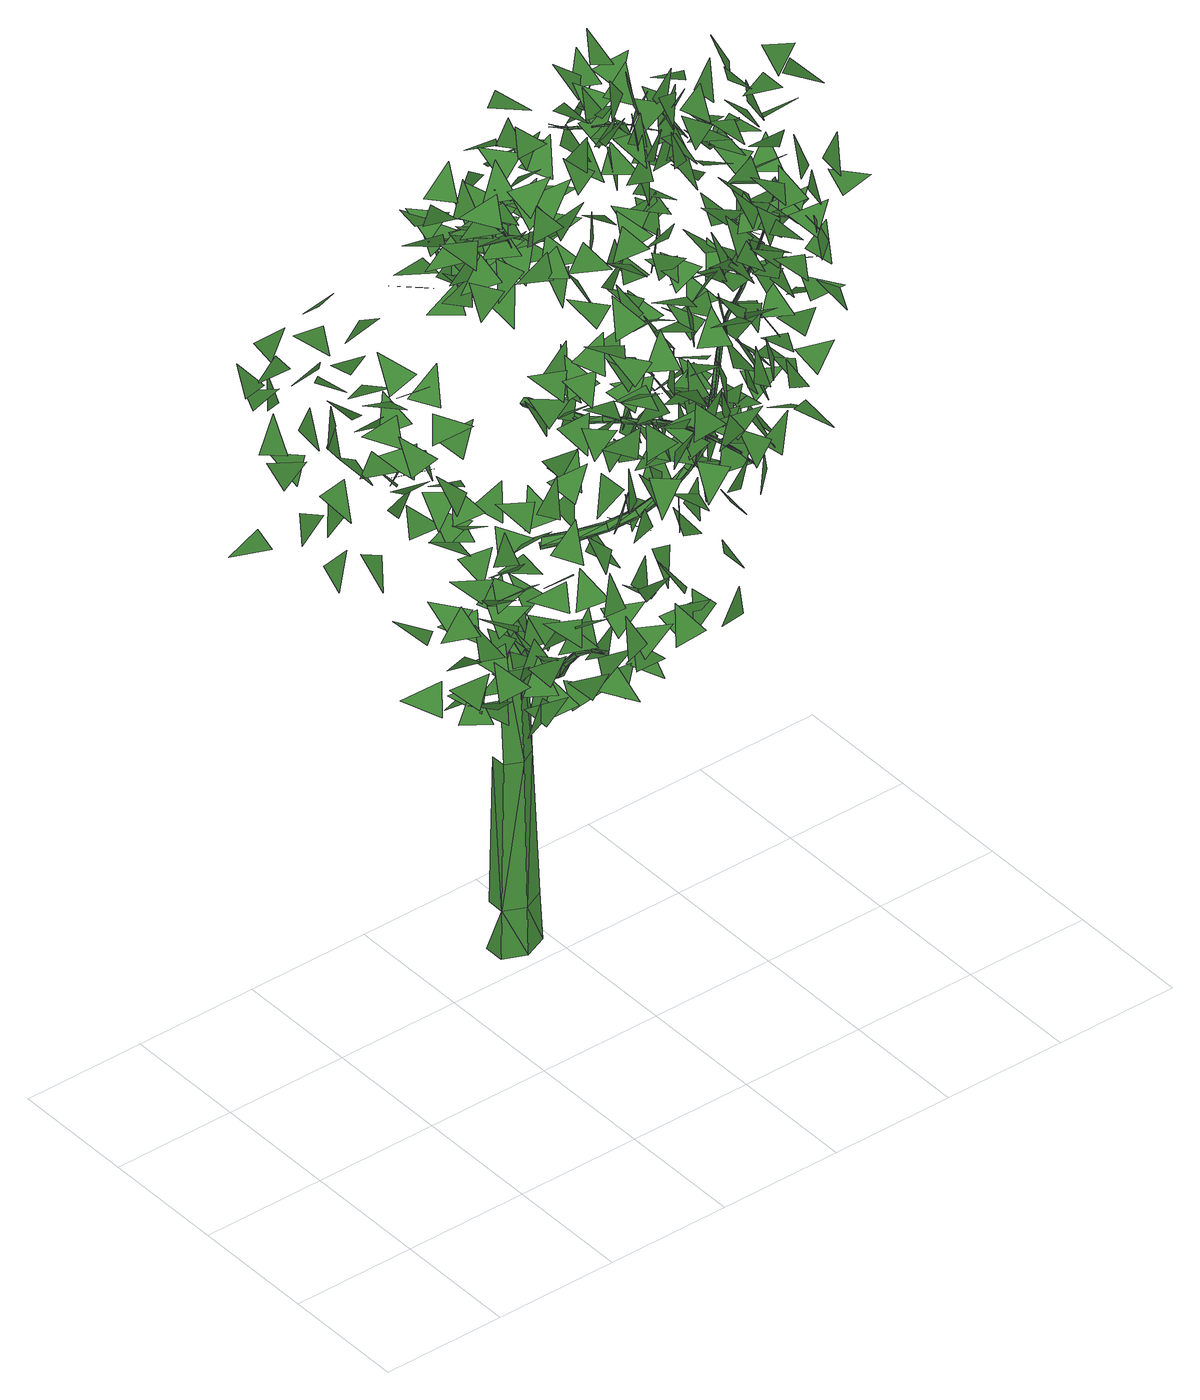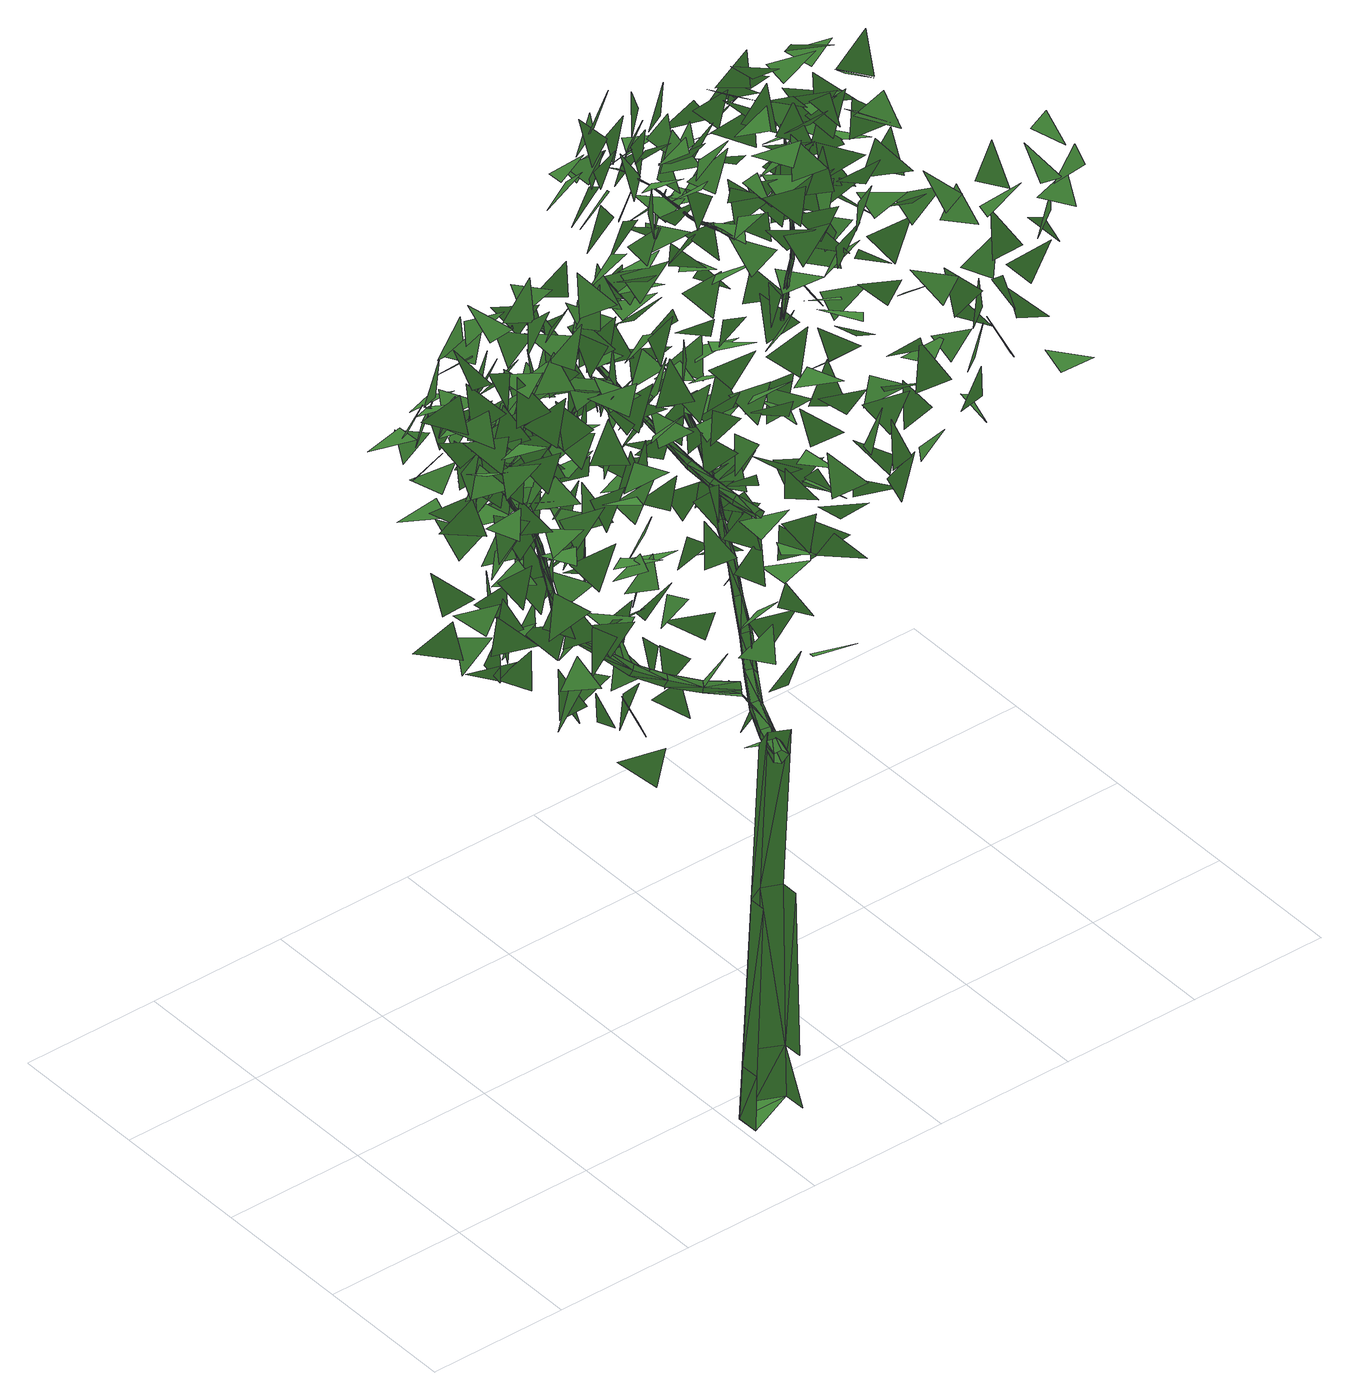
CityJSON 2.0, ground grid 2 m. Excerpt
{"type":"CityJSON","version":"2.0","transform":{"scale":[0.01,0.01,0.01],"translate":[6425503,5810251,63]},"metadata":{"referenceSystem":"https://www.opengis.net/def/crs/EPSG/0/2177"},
"CityObjects":{
"tree1":{"type":"SolitaryVegetationObject","attributes":{"crownarea":"307","modell_vol":"LIS","treeheight":"16.5"},"geometry":[{"type":"MultiSurface","lod":"2","boundaries":[[[0,1,2]],[[3,4,5]],[[6,7,8]],[[9,10,11]],[[12,13,14]],[[15,16,17]],[[18,19,20]],[[21,22,23]],[[24,25,26]],[[27,28,29]],[[30,31,32]],[[33,34,35]],[[36,37,38]],[[39,40,41]],[[42,43,44]],[[45,46,47]],[[48,49,50]],[[51,52,53]],[[54,55,56]],[[57,58,59]],[[60,61,62]],[[63,64,65]],[[66,67,68]],[[69,70,71]],[[72,73,74]],[[75,76,77]],[[78,79,80]],[[81,82,83]],[[84,85,86]],[[87,88,89]],[[90,91,92]],[[93,94,95]],[[96,97,98]],[[99,100,101]],[[102,103,104]],[[105,106,107]],[[108,109,110]],[[111,112,113]],[[114,115,116]],[[117,118,119]],[[120,121,122]],[[123,124,125]],[[126,127,128]],[[129,130,131]],[[132,133,134]],[[135,136,137]],[[138,139,140]],[[141,142,143]],[[144,145,146]],[[147,148,149]],[[150,151,152]],[[153,154,155]],[[156,157,158]],[[159,160,161]],[[162,163,164]],[[165,166,167]],[[168,169,170]],[[171,172,173]],[[174,175,176]],[[177,178,179]],[[180,181,182]],[[183,184,185]],[[186,187,188]],[[189,190,191,192]],[[193,194,195]],[[196,197,198]],[[192,199,200,201]],[[202,189,203]],[[191,199,192]],[[201,204,205]],[[204,203,205]],[[206,207,208]],[[209,210,211]],[[212,213,214]],[[215,216,217]],[[218,219,220]],[[221,222,223]],[[189,192,224]],[[225,226,227]],[[192,201,228]],[[229,189,224]],[[203,189,230]],[[231,232,233]],[[205,203,230]],[[224,192,228]],[[189,229,230]],[[201,205,234]],[[235,236,237]],[[238,239,240]],[[228,201,234]],[[241,242,243]],[[205,230,234]],[[244,245,246]],[[247,248,249]],[[250,224,228]],[[229,251,230]],[[252,253,254]],[[255,256,257]],[[229,224,250]],[[258,259,260]],[[251,229,250]],[[261,250,228]],[[251,262,230]],[[263,264,265]],[[266,267,268]],[[269,270,271]],[[234,230,262]],[[228,234,272]],[[273,274,275]],[[276,277,278]],[[228,272,261]],[[279,280,281]],[[234,262,272]],[[282,283,284]],[[285,250,261]],[[286,287,288]],[[251,289,262]],[[290,291,292]],[[293,294,295]],[[251,250,289]],[[296,297,298]],[[299,300,301]],[[302,303,304]],[[305,285,261]],[[306,307,308]],[[289,250,285]],[[289,309,262]],[[310,311,312]],[[313,314,315]],[[316,317,318]],[[319,320,321]],[[261,272,305]],[[322,323,324]],[[325,305,272]],[[272,262,325]],[[326,327,328]],[[329,330,331]],[[332,333,334]],[[335,336,337]],[[338,339,340]],[[262,309,325]],[[341,342,343]],[[344,345,346]],[[347,348,349]],[[350,351,352,353]],[[354,285,305]],[[355,356,357]],[[358,359,360]],[[289,285,354]],[[361,362,363]],[[364,365,366]],[[367,368,369]],[[370,371,372]],[[373,374,375]],[[376,377,378]],[[309,289,379]],[[380,289,354]],[[381,382,383]],[[384,385,386]],[[289,380,379]],[[305,325,387]],[[354,305,388]],[[325,309,387]],[[389,352,390,391]],[[388,305,387]],[[309,379,387]],[[392,393,394]],[[395,396,397]],[[398,399,400]],[[401,402,403]],[[404,405,406]],[[407,408,409]],[[410,411,412]],[[413,354,388]],[[414,415,416]],[[417,418,419]],[[420,421,422]],[[423,424,425]],[[425,424,426]],[[424,423,427]],[[424,427,426]],[[380,354,428]],[[429,430,431]],[[432,413,388]],[[433,434,435]],[[436,437,438]],[[379,380,439]],[[388,387,432]],[[428,354,413]],[[440,441,442]],[[387,379,443]],[[423,425,444]],[[427,423,445]],[[446,447,448]],[[380,428,439]],[[449,450,451]],[[425,426,452]],[[426,427,452]],[[453,454,455]],[[445,423,444]],[[444,425,456]],[[379,439,443]],[[456,425,452]],[[427,445,452]],[[432,387,443]],[[457,458,459]],[[460,461,462]],[[463,464,465]],[[466,467,468]],[[469,470,471]],[[445,444,472]],[[428,413,473]],[[452,445,474]],[[475,476,477]],[[444,456,478]],[[456,452,479]],[[480,481,482]],[[483,445,472]],[[445,483,474]],[[413,432,484]],[[472,444,478]],[[485,486,487]],[[452,474,479]],[[478,456,479]],[[488,489,490]],[[491,492,493]],[[494,495,496]],[[439,428,497]],[[498,428,473]],[[443,439,497]],[[432,443,499]],[[473,413,484]],[[500,501,502]],[[503,504,505]],[[506,507,508]],[[509,510,511]],[[512,513,514]],[[515,474,483]],[[516,472,478]],[[428,498,497]],[[517,478,479]],[[518,519,520]],[[521,522,523]],[[524,525,526]],[[483,472,516]],[[527,515,483]],[[528,529,530]],[[484,432,499]],[[531,532,533]],[[517,516,478]],[[479,474,515]],[[534,535,536]],[[537,538,539]],[[540,541,542]],[[543,517,479]],[[544,545,546]],[[527,483,516]],[[547,548,549]],[[443,497,499]],[[550,551,552]],[[553,554,555]],[[556,557,558]],[[479,515,543]],[[559,560,561]],[[562,563,564]],[[565,473,484]],[[566,567,568]],[[569,570,571]],[[572,573,574]],[[575,576,577]],[[578,516,517]],[[578,517,543]],[[579,580,581]],[[527,516,582]],[[515,527,583]],[[578,582,516]],[[543,515,584]],[[585,586,587]],[[588,589,590]],[[591,578,543]],[[498,473,592]],[[593,594,595]],[[583,527,582]],[[515,583,584]],[[596,565,484]],[[543,584,591]],[[597,598,599]],[[600,601,602]],[[603,604,605]],[[484,499,596]],[[606,607,608]],[[497,498,609]],[[610,611,612]],[[592,473,565]],[[582,613,583]],[[614,584,583]],[[499,497,615]],[[584,614,591]],[[616,617,618]],[[619,582,578]],[[620,621,622]],[[623,624,625]],[[626,627,628]],[[613,629,583]],[[498,592,609]],[[629,614,583]],[[630,631,632]],[[619,613,582]],[[614,633,591]],[[578,591,633]],[[634,635,636]],[[637,638,639]],[[640,641,642]],[[643,644,645]],[[596,499,615]],[[497,609,615]],[[578,633,619]],[[646,647,648]],[[649,650,651]],[[629,652,614]],[[653,613,619]],[[654,655,656]],[[614,657,633]],[[658,659,660]],[[629,613,653]],[[652,657,614]],[[661,653,619]],[[657,662,633]],[[619,633,662]],[[652,629,653]],[[619,662,661]],[[663,664,665]],[[565,596,666]],[[592,565,667]],[[668,669,670]],[[671,672,673]],[[652,674,657]],[[609,592,667]],[[675,653,661]],[[676,677,678]],[[657,679,662]],[[680,661,662]],[[596,615,681]],[[682,683,684]],[[652,653,675]],[[674,685,657]],[[685,679,657]],[[667,565,666]],[[686,687,688]],[[680,675,661]],[[689,690,691]],[[679,680,662]],[[692,693,694]],[[596,681,666]],[[674,652,675]],[[695,696,697]],[[698,699,700]],[[615,609,701]],[[702,703,704]],[[705,706,707]],[[609,667,708]],[[681,615,701]],[[685,709,679]],[[710,675,680]],[[609,708,701]],[[711,712,713]],[[714,715,716]],[[674,675,717]],[[718,719,720]],[[685,674,721]],[[710,722,675]],[[721,709,685]],[[723,724,725]],[[680,679,710]],[[726,727,728]],[[729,730,731]],[[717,675,722]],[[674,717,721]],[[732,733,734]],[[679,709,710]],[[735,736,737]],[[738,739,740]],[[666,681,741]],[[742,743,744]],[[745,746,747]],[[667,666,748]],[[749,721,717]],[[750,722,710]],[[717,722,751]],[[721,752,709]],[[751,749,717]],[[681,701,753]],[[748,666,741]],[[754,750,710]],[[755,756,757]],[[749,752,721]],[[758,759,760]],[[681,753,741]],[[761,762,763]],[[751,722,750]],[[708,667,764]],[[710,709,752]],[[765,766,767]],[[768,769,770]],[[771,772,773]],[[774,775,776]],[[701,708,777]],[[778,779,780]],[[710,752,754]],[[781,782,783]],[[784,785,786]],[[787,788,767]],[[788,789,767]],[[667,748,764]],[[790,791,792]],[[753,701,777]],[[793,794,795]],[[796,797,798]],[[767,799,787]],[[800,801,802]],[[708,764,777]],[[803,750,754]],[[804,805,806]],[[807,808,809]],[[751,750,810]],[[767,766,811]],[[812,813,814]],[[749,815,752]],[[816,741,753]],[[741,816,748]],[[749,751,817]],[[818,819,820]],[[821,822,823]],[[819,824,825]],[[820,819,825]],[[818,826,827]],[[818,820,826]],[[817,815,749]],[[828,829,830]],[[831,825,824]],[[831,824,832]],[[833,826,820]],[[826,834,827]],[[754,752,803]],[[835,833,820]],[[832,827,834]],[[836,837,838]],[[839,787,799]],[[820,825,840]],[[751,810,817]],[[835,820,840]],[[834,826,833]],[[832,834,831]],[[841,842,835]],[[842,833,835]],[[843,844,845]],[[825,831,840]],[[841,835,846]],[[835,840,846]],[[847,767,811]],[[848,831,834]],[[849,834,833]],[[767,847,799]],[[831,848,840]],[[849,848,834]],[[849,833,842]],[[777,850,753]],[[851,764,748]],[[852,846,840]],[[853,811,766]],[[854,849,842]],[[842,841,855]],[[856,816,753]],[[816,857,748]],[[852,840,848]],[[848,849,854]],[[841,846,858]],[[842,859,854]],[[859,842,855]],[[860,839,799]],[[861,862,863]],[[855,841,858]],[[848,854,852]],[[864,858,846]],[[865,866,867]],[[868,869,870]],[[859,871,854]],[[864,846,852]],[[864,852,854]],[[850,777,764]],[[850,856,753]],[[857,851,748]],[[855,858,872]],[[871,864,854]],[[873,874,875]],[[876,877,878]],[[859,855,879]],[[879,855,872]],[[872,858,880]],[[859,881,871]],[[880,858,864]],[[882,883,884]],[[885,864,871]],[[859,879,881]],[[885,880,864]],[[881,885,871]],[[886,887,888]],[[889,890,891]],[[892,872,893]],[[879,872,892]],[[847,894,799]],[[851,850,764]],[[895,853,766]],[[872,880,896]],[[893,872,896]],[[879,892,881]],[[896,880,885]],[[897,898,899]],[[892,893,900]],[[901,902,903]],[[892,904,881]],[[905,906,907]],[[908,909,910]],[[911,896,885]],[[912,892,900]],[[885,881,904]],[[900,893,913]],[[893,896,913]],[[900,913,914]],[[915,900,914]],[[912,916,892]],[[917,918,919]],[[885,904,911]],[[920,913,896]],[[912,900,915]],[[892,916,904]],[[860,799,894]],[[921,922,923]],[[914,913,924]],[[920,896,911]],[[925,926,927]],[[915,928,912]],[[911,904,916]],[[929,914,930]],[[924,913,920]],[[915,914,929]],[[931,932,933]],[[911,916,920]],[[934,935,936]],[[912,928,916]],[[914,924,937]],[[930,914,937]],[[938,924,920]],[[847,811,853]],[[930,937,939]],[[940,930,939]],[[941,942,943]],[[915,929,928]],[[920,916,938]],[[929,930,940]],[[940,939,944]],[[937,924,938]],[[945,946,947]],[[916,928,938]],[[939,948,944]],[[949,860,894]],[[847,950,894]],[[951,940,944]],[[939,937,948]],[[940,952,929]],[[929,953,928]],[[954,937,938]],[[944,948,955]],[[938,928,953]],[[948,937,954]],[[929,952,953]],[[938,953,954]],[[956,955,948]],[[957,948,954]],[[950,847,853]],[[940,951,958]],[[957,954,953]],[[940,958,952]],[[952,957,953]],[[959,960,961]],[[956,948,957]],[[957,952,956]],[[962,894,950]],[[952,958,956]],[[963,964,965]],[[966,967,968]],[[969,970,971]],[[972,973,974]],[[975,962,950]],[[976,977,978]],[[979,980,981]],[[982,983,984]],[[975,950,853]],[[895,975,853]],[[985,986,987]],[[988,989,990]],[[991,992,993]],[[994,995,996]],[[997,998,999]],[[1000,1001,1002]],[[1003,1004,1005]],[[1006,1007,1008]],[[1009,1010,1011]],[[1012,1013,1014]],[[1015,1016,1017]],[[1018,1019,1020]],[[1021,1022,1023]],[[1024,1025,1026]],[[1027,1028,1029]],[[1030,1031,1032]],[[1033,1034,1035]],[[1036,1037,1038]],[[1039,1040,1041]],[[1042,1043,1044]],[[1045,1046,1047]],[[1048,1049,1050]],[[1051,1039,1052]],[[1053,1054,1055]],[[1056,1057,1058]],[[1059,1060,1061]],[[1062,1063,1064]],[[1065,1066,1067]],[[1068,1069,1070]],[[1039,1041,1052]],[[1040,1071,1041]],[[1040,1072,1073]],[[1074,1075,1076]],[[1077,1051,1078]],[[1079,1080,1081]],[[1082,1083,1084]],[[1085,1086,1087]],[[1088,1089,1090]],[[1091,1086,1085]],[[1092,1093,1085]],[[1093,1091,1085]],[[1094,1095,1096]],[[1097,1087,1098]],[[1098,1087,1086]],[[1092,1099,1100]],[[1101,1102,1103]],[[1071,1040,1073]],[[1104,1098,1100]],[[1092,1100,1093]],[[1105,1106,1107]],[[1051,1052,1078]],[[1091,1108,1086]],[[1109,1100,1098]],[[1098,1086,1109]],[[1109,1110,1100]],[[1111,1112,1113]],[[1093,1100,1110]],[[1114,1115,1116]],[[1117,1108,1091]],[[1091,1093,1118]],[[1119,1120,1121]],[[1109,1086,1108]],[[1093,1110,1118]],[[1091,1118,1117]],[[1122,1110,1109]],[[1073,1077,1078]],[[1123,1124,1125]],[[1126,1122,1109]],[[1118,1110,1122]],[[1109,1108,1126]],[[1127,1117,1118]],[[1117,1127,1108]],[[1128,1127,1118]],[[1129,1130,1131]],[[1127,1132,1108]],[[1133,1122,1126]],[[1118,1122,1133]],[[1134,1127,1128]],[[1128,1118,1133]],[[1126,1108,1135]],[[1127,1136,1132]],[[1108,1132,1135]],[[1134,1136,1127]],[[1135,1133,1126]],[[1137,1138,1139]],[[1134,1140,1136]],[[1134,1128,1141]],[[1132,1136,1142]],[[1128,1133,1141]],[[1135,1132,1142]],[[1143,1140,1134]],[[1140,1144,1136]],[[1141,1133,1135]],[[1141,1143,1134]],[[1142,1141,1135]],[[1145,1142,1136]],[[1144,1145,1136]],[[1145,1141,1142]],[[1140,1146,1144]],[[1145,1143,1141]],[[1146,1140,1147]],[[1146,1148,1144]],[[1140,1143,1147]],[[1149,1150,1151]],[[1147,1143,1145]],[[1152,1146,1147]],[[1145,1144,1153]],[[1153,1147,1145]],[[1144,1148,1153]],[[1148,1146,1154]],[[1146,1152,1154]],[[1155,1153,1148]],[[1156,1157,1158]],[[1154,1155,1148]],[[1152,1147,1154]],[[1147,1153,1154]],[[1153,1155,1154]],[[1154,1159,1155]],[[1160,1161,1162]],[[1163,1159,1154]],[[1164,1165,1166]],[[1167,1168,1169]],[[1041,1071,1170]],[[1171,1159,1163]],[[1171,1163,1172]],[[1159,1171,1172]],[[1172,1163,1159]],[[1172,1173,1171]],[[1173,1174,1171]],[[1052,1041,1175]],[[1176,1177,1178]],[[1179,1174,1173]],[[1078,1052,1175]],[[1071,1073,1180]],[[1181,1182,1183]],[[1041,1170,1175]],[[1184,1185,1186]],[[1187,1188,1189]],[[1190,1191,1192]],[[1193,1194,1195]],[[1071,1180,1170]],[[1196,1197,1198]],[[1199,1200,1201]],[[1202,1203,1204]],[[1073,1078,1205]],[[1206,1207,1208]],[[1078,1175,1209]],[[1210,1211,1212]],[[1180,1073,1205]],[[1213,1214,1215]],[[1216,1217,1218]],[[1205,1078,1209]],[[1219,1220,1221]],[[1222,1223,1224]],[[1225,1226,1227]],[[1228,1229,1230]],[[1231,1232,1233]],[[1234,1235,1236]],[[1237,1238,1239]],[[1170,1240,1175]],[[1241,1242,1243]],[[1244,1245,1246]],[[1247,1248,1249]],[[1250,1251,1252]],[[1253,1254,1255]],[[1256,1240,1170]],[[1170,1180,1256]],[[1257,1258,1259]],[[1260,1261,1262]],[[1209,1175,1240]],[[1263,1264,1265]],[[1266,1267,1268]],[[1269,1270,1271]],[[1180,1205,1272]],[[1273,1274,1275]],[[1180,1272,1256]],[[1276,1277,1278]],[[1205,1209,1279]],[[1280,1281,1282]],[[1209,1240,1283]],[[1284,1285,1286]],[[1287,1288,1289]],[[1272,1205,1279]],[[1279,1209,1283]],[[1290,1291,1292]],[[1293,1294,1295]],[[1296,1297,1298]],[[1299,1300,1301]],[[1302,1303,1304]],[[1305,1306,1307]],[[1308,1309,1310]],[[1256,1311,1240]],[[1312,1313,1314]],[[1315,1316,1317]],[[1318,1319,1320]],[[1321,1322,1323]],[[1324,1325,1326]],[[1327,1328,1329]],[[1330,1331,1332]],[[1333,1334,1335]],[[1336,1337,1338]],[[1339,1340,1341]],[[1342,1311,1256]],[[1343,1344,1345]],[[1256,1272,1342]],[[1283,1240,1311]],[[1346,1347,1348]],[[1349,1350,1351]],[[1272,1279,1352]],[[1353,1354,1355]],[[1272,1352,1342]],[[1356,1357,1358]],[[1279,1283,1359]],[[1360,1361,1362]],[[1363,1364,1365]],[[1366,1367,1368]],[[1369,1370,1371]],[[1283,1311,1372]],[[1359,1283,1372]],[[1373,1374,1375]],[[1352,1279,1359]],[[1376,1377,1378]],[[1379,1380,1381]],[[1382,1383,1384]],[[1342,1385,1311]],[[1386,1387,1388]],[[1389,1390,1391]],[[1392,1393,1394]],[[1395,1385,1342]],[[1396,1352,1359]],[[1342,1352,1395]],[[1372,1397,1359]],[[1398,1399,1400]],[[1401,1402,1403]],[[1372,1311,1404]],[[1405,1406,1407]],[[1397,1408,1359]],[[1404,1311,1385]],[[1352,1396,1395]],[[1409,1410,1411]],[[1412,1413,1414]],[[1396,1359,1408]],[[1415,1416,1417]],[[1418,1419,1420]],[[1397,1372,1404]],[[1421,1422,1423]],[[1395,1424,1385]],[[1425,1426,1427]],[[1428,1429,1430]],[[1396,1408,1397]],[[1431,1424,1395]],[[1404,1385,1424]],[[1395,1396,1431]],[[1432,1396,1397]],[[1433,1434,1435]],[[1436,1437,1438]],[[1439,1440,1441]],[[1442,1443,1444]],[[1432,1445,1396]],[[1446,1404,1424]],[[1396,1445,1431]],[[1447,1448,1449]],[[1450,1451,1452]],[[1397,1404,1432]],[[1432,1404,1446]],[[1424,1431,1453]],[[1454,1455,1456]],[[1457,1458,1459]],[[1460,1461,1462]],[[1463,1464,1465]],[[1431,1466,1453]],[[1446,1424,1467]],[[1468,1469,1470]],[[1471,1472,1473]],[[1431,1445,1474]],[[1475,1432,1446]],[[1474,1445,1432]],[[1467,1424,1453]],[[1431,1474,1466]],[[1476,1477,1478]],[[1479,1475,1446]],[[1479,1446,1467]],[[1480,1481,1482]],[[1483,1484,1485]],[[1486,1453,1466]],[[1474,1432,1475]],[[1487,1488,1489]],[[1490,1491,1492]],[[1475,1479,1467]],[[1493,1494,1495]],[[1496,1486,1466]],[[1466,1474,1496]],[[1497,1498,1499]],[[1500,1501,1502]],[[1467,1453,1503]],[[1503,1453,1486]],[[1474,1475,1504]],[[1475,1467,1505]],[[1506,1507,1508]],[[1474,1504,1496]],[[1505,1467,1503]],[[1504,1475,1505]],[[1509,1486,1496]],[[1486,1509,1503]],[[1510,1511,1512]],[[1513,1514,1515]],[[1516,1509,1496]],[[1496,1504,1516]],[[1509,1517,1503]],[[1518,1519,1520]],[[1521,1522,1523]],[[1504,1505,1524]],[[1505,1503,1525]],[[1504,1524,1516]],[[1526,1527,1528]],[[1525,1503,1517]],[[1529,1530,1531]],[[1532,1533,1534]],[[1524,1505,1525]],[[1535,1536,1537]],[[1538,1539,1540]],[[1541,1542,1543]],[[1544,1545,1546]],[[1509,1547,1517]],[[1548,1516,1524]],[[1549,1550,1551]],[[1552,1553,1554,1555]],[[1517,1556,1525]],[[1557,1558,1559]],[[1509,1516,1548]],[[1560,1561,1562]],[[1525,1563,1524]],[[1564,1565,1566]],[[1567,1568,1569]],[[1547,1556,1517]],[[1570,1548,1524]],[[1563,1570,1524]],[[1571,1572,1573]],[[1556,1563,1525]],[[1509,1548,1547]],[[1574,1575,1576]],[[1577,1578,1579]],[[1580,1581,1582]],[[1583,1584,1585]],[[1586,1587,1588]],[[1589,1590,1591]],[[1592,1593,1594]],[[1548,1595,1547]],[[1596,1597,1598]],[[1599,1554,1600]],[[1601,1602,1603]],[[1604,1605,1606]],[[1607,1570,1563]],[[1608,1609,1610]],[[1611,1612,1613]],[[1614,1615,1616]],[[1595,1617,1547]],[[1548,1570,1595]],[[1618,1619,1620]],[[1621,1622,1623]],[[1556,1547,1624]],[[1563,1556,1624]],[[1624,1547,1617]],[[1570,1625,1595]],[[1626,1627,1628]],[[1625,1570,1607]],[[1607,1563,1624]],[[1629,1630,1631]],[[1632,1633,1634]],[[1635,1636,1637]],[[1638,1639,1640]],[[1641,1642,1643]],[[1644,1645,1646]],[[1647,1648,1649]],[[1650,1651,1652]],[[1653,1654,1655]],[[1656,1657,1658]],[[1659,1660,1661]],[[1662,1663,1664]],[[1665,1625,1607]],[[1666,1667,1668]],[[1669,1670,1671]],[[1617,1595,1672]],[[1624,1617,1673]],[[1595,1625,1674]],[[1675,1676,1677]],[[1665,1674,1625]],[[1607,1624,1665]],[[1673,1617,1672]],[[1595,1674,1672]],[[1678,1624,1673]],[[1665,1624,1678]],[[1679,1680,1681]],[[1682,1683,1684]],[[1685,1686,1687]],[[1688,1689,1690]],[[1691,1665,1678]],[[1692,1673,1672]],[[1693,1694,1695]],[[1673,1692,1678]],[[1696,1674,1665]],[[1697,1698,1699]],[[1692,1700,1678]],[[1672,1674,1692]],[[1701,1702,1703]],[[1704,1705,1706]],[[1707,1708,1709]],[[1691,1678,1696]],[[1710,1711,1712]],[[1713,1714,1715]],[[1665,1691,1696]],[[1716,1717,1718]],[[1674,1696,1692]],[[1678,1700,1696]],[[1719,1720,1721]],[[1722,1723,1724]],[[1725,1726,1727]],[[1728,1729,1730]],[[1731,1732,1733]],[[1734,1692,1696]],[[1735,1736,1737]],[[1738,1739,1740]],[[1741,1742,1743]],[[1744,1745,1746]],[[1734,1747,1748,1692]],[[1696,1700,1747]],[[1749,1750,1751]],[[1700,1692,1748,1747]],[[1752,1753,1754]],[[1696,1747,1734]],[[1755,1756,1757]],[[1758,1759,1760]],[[1761,1762,1763]],[[1764,1765,1766]],[[1767,1768,1769]],[[1770,1771,1748,1772]],[[1773,1774,1775]],[[1776,1777,1778]],[[1779,1780,1781]],[[1782,1783,1784]],[[1785,1786,1787]],[[1788,1789,1790]],[[1791,1792,1793]],[[1794,1795,1796]],[[1797,1798,1799]],[[1800,1801,1802]],[[1803,1804,1805]],[[1806,1807,1808]],[[1809,1810,1811]],[[1812,1813,1814]],[[1815,1816,1817]],[[1818,1819,1820]],[[1821,1822,1823]],[[1824,1825,1826]],[[1827,1828,1829]],[[1830,1831,1832]],[[1833,1834,1835]],[[1836,1837,1838]],[[1839,1840,1841]],[[1842,1843,1844]],[[1845,1846,1847]],[[1848,1849,1850]],[[1851,1852,1853]],[[1854,1855,1856]],[[1857,1858,1859]],[[1860,1861,1862]],[[1863,1864,1865]],[[1866,1867,1868]]]}]}
},
"vertices":[
[35,408,1329],[63,463,1344],[89,435,1310],[86,379,1222],[71,423,1204],[100,428,1259],[86,413,1037],[38,450,1024],[99,461,1037],[99,402,1140],[132,394,1180],[72,408,1198],[51,412,1298],[79,466,1288],[112,430,1296],[67,392,1387],[84,451,1377],[118,425,1403],[104,395,1356],[79,438,1316],[123,451,1336],[127,450,1252],[81,417,1280],[118,464,1300],[145,372,1093],[123,392,1037],[146,427,1063],[150,420,1167],[138,422,1117],[130,476,1148],[215,279,1152],[234,247,1185],[171,256,1191],[183,374,1137],[169,341,1086],[160,400,1102],[224,196,887],[268,175,894],[224,157,935],[202,213,933],[188,272,946],[238,246,920],[194,382,1002],[156,351,964],[176,410,966],[270,160,882],[257,165,820],[230,198,849],[202,182,955],[257,206,978],[263,170,945],[293,96,885],[258,121,859],[261,137,920],[181,448,1219],[163,404,1178],[174,464,1173],[227,163,1153],[247,213,1121],[281,177,1125],[243,231,775],[204,275,797],[257,249,821],[158,459,1262],[209,463,1265],[183,427,1310],[204,257,1346],[219,302,1305],[258,277,1321],[234,297,1280],[183,333,1290],[240,344,1264],[260,188,1076],[219,231,1094],[275,234,1066],[186,468,1369],[229,454,1393],[178,423,1413],[230,428,1020],[184,412,1012],[196,425,1071],[196,422,1318],[156,453,1354],[217,463,1336],[289,88,1070],[261,129,1032],[322,113,1042],[286,170,779],[253,206,772],[283,211,826],[230,451,1162],[191,420,1158],[207,433,1218],[250,206,1140],[247,249,1186],[291,236,1144],[191,369,1319],[202,427,1296],[243,402,1308],[176,431,1275],[214,471,1244],[227,423,1239],[308,155,818],[255,188,816],[309,190,782],[263,167,1010],[298,196,966],[322,159,987],[278,186,792],[266,247,793],[309,213,821],[245,433,1176],[227,390,1218],[215,451,1213],[248,476,1140],[238,450,1098],[201,435,1147],[232,371,1104],[209,422,1134],[248,430,1106],[284,177,1033],[334,175,1024],[314,136,1068],[230,331,1285],[242,374,1331],[278,331,1301],[289,298,1167],[260,320,1134],[260,348,1190],[265,234,1098],[296,275,1134],[312,221,1107],[237,354,923],[229,394,971],[271,400,945],[255,384,1379],[214,410,1339],[258,433,1344],[286,195,976],[275,254,984],[329,223,981],[265,346,1167],[219,380,1190],[281,379,1199],[317,155,935],[291,211,938],[345,188,912],[270,272,1063],[280,321,1099],[314,283,1106],[349,53,953],[319,101,981],[380,91,966],[222,387,1111],[273,425,1112],[284,377,1099],[344,185,1022],[289,173,1052],[339,211,1065],[230,423,1226],[273,446,1216],[280,390,1241],[383,108,1129],[367,71,1079],[345,117,1079],[275,265,752],[337,265,744],[324,252,790],[358,90,987],[321,139,997],[383,129,1007],[342,132,905],[391,127,908],[358,108,959],[345,213,769],[350,216,719],[312,260,744],[349,66,979],[381,108,948],[411,71,964],[357,234,1467],[331,254,1413],[327,275,1472],[308,354,1533],[345,325,1545],[301,328,1589],[322,205,935],[352,256,955],[363,195,963],[395,85,904],[385,43,930],[393,84,908],[393,86,907],[339,159,736],[398,170,756],[365,159,793],[405,157,849],[380,160,805],[342,163,854],[392,84,908],[383,45,933],[396,88,908],[388,43,931],[400,85,904],[390,45,933],[401,86,907],[373,160,739],[342,172,777],[393,137,795],[312,320,1232],[286,361,1236],[334,356,1278],[347,101,913],[400,136,915],[408,88,904],[355,302,1024],[319,313,989],[312,344,1043],[316,423,1030],[288,385,1070],[291,446,1066],[360,308,862],[324,308,826],[314,351,872],[396,127,876],[303,349,1431],[288,405,1407],[339,369,1400],[401,129,879],[398,124,872],[403,122,874],[278,469,1117],[326,458,1112],[296,428,1160],[405,127,877],[354,290,1523],[350,288,1474],[327,341,1499],[393,221,904],[347,233,862],[354,269,895],[393,159,785],[357,193,779],[388,198,833],[332,408,1142],[283,420,1137],[311,448,1185],[314,279,1551],[370,308,1551],[373,259,1546],[401,159,836],[403,154,833],[299,389,1482],[357,366,1466],[337,346,1509],[367,252,1467],[327,293,1439],[365,297,1489],[316,384,1066],[283,431,1093],[342,410,1101],[406,162,839],[409,154,834],[372,251,807],[360,292,780],[355,298,843],[311,336,1157],[339,371,1178],[367,315,1176],[362,152,864],[386,200,833],[418,160,836],[411,157,838],[344,357,987],[321,400,948],[329,418,994],[429,201,874],[390,178,853],[375,206,907],[308,372,1522],[327,430,1507],[357,374,1507],[293,405,1068],[342,427,1037],[354,387,1065],[411,188,795],[337,331,1428],[386,321,1426],[360,311,1484],[413,183,792],[375,262,1550],[332,305,1564],[390,293,1586],[454,122,816],[434,134,772],[393,137,820],[363,448,991],[342,450,946],[304,428,992],[377,366,1393],[363,328,1365],[335,380,1349],[326,364,1490],[332,422,1512],[367,369,1520],[416,190,800],[365,323,1462],[316,359,1446],[372,371,1476],[421,182,792],[372,353,1467],[400,333,1504],[339,336,1518],[421,241,996],[365,257,974],[377,280,1017],[396,241,746],[339,267,744],[398,290,751],[321,328,1407],[375,328,1374],[381,338,1421],[370,239,770],[355,298,780],[401,287,795],[423,186,798],[352,275,927],[355,336,936],[398,313,950],[437,168,741],[378,183,728],[419,203,772],[365,336,1107],[339,367,1137],[383,336,1168],[421,270,1449],[363,254,1431],[385,287,1479],[418,186,1065],[377,188,1093],[428,206,1124],[452,119,948],[405,134,940],[432,160,989],[358,339,1559],[329,379,1556],[380,387,1592],[428,214,1464],[367,221,1482],[421,219,1513],[405,302,1515],[395,331,1476],[382,333,1489],[352,336,1522],[423,226,764],[464,98,940],[416,86,955],[451,117,997],[406,229,836],[429,206,784],[401,246,777],[368,224,1010],[416,259,987],[431,221,1017],[390,300,1504],[339,334,1515],[401,346,1513],[327,451,1010],[372,471,1022],[347,436,1068],[437,219,724],[380,203,742],[423,241,767],[409,265,736],[447,251,765],[391,234,788],[365,390,1402],[314,427,1400],[375,438,1395],[432,219,761],[426,221,759],[405,262,1543],[355,297,1561],[416,310,1548],[488,80,877],[441,63,879],[460,93,931],[436,223,767],[429,228,769],[355,310,1497],[401,349,1484],[416,303,1486],[446,200,1467],[391,231,1474],[441,223,1512],[406,239,1015],[380,283,1052],[439,269,1037],[390,328,1518],[378,374,1500],[395,374,1561],[408,404,1448],[363,405,1423],[362,433,1477],[503,131,831],[452,132,795],[442,132,844],[467,228,1461],[428,193,1428],[421,228,1481],[368,305,1497],[424,323,1479],[426,280,1504],[441,262,734],[400,346,1428],[401,371,1384],[377,404,1431],[370,394,1416],[426,371,1433],[390,356,1464],[370,410,1022],[350,422,1079],[390,450,1042],[418,305,1487],[408,282,1490],[418,305,1489],[419,305,1489],[419,305,1487],[444,257,728],[395,348,1469],[358,399,1462],[411,379,1435],[446,264,741],[467,239,1523],[421,251,1509],[428,252,1571],[513,116,918],[464,113,879],[455,142,918],[452,256,731],[377,310,1467],[432,334,1486],[437,295,1454],[454,259,738],[428,328,1481],[428,326,1481],[459,293,723],[442,313,680],[400,315,726],[503,150,1098],[442,134,1086],[472,162,1135],[429,326,1481],[444,320,1387],[426,298,1329],[408,348,1364],[429,326,1482],[449,353,1512],[401,344,1497],[406,384,1545],[400,351,1361],[386,408,1380],[428,407,1351],[464,73,844],[500,126,849],[525,86,830],[381,413,1407],[388,448,1458],[414,450,1402],[428,344,1546],[441,326,1487],[419,372,1490],[439,348,1469],[459,303,710],[441,346,1469],[432,269,1538],[419,305,1569],[475,279,1584],[441,348,1471],[442,346,1469],[408,346,1528],[446,366,1576],[446,315,1538],[439,346,1469],[465,305,718],[405,382,1012],[385,438,989],[434,428,982],[498,269,1486],[451,300,1459],[439,280,1504],[493,91,841],[483,116,884],[539,86,884],[437,374,1412],[383,379,1444],[444,392,1458],[472,293,706],[462,297,703],[474,298,714],[419,371,1407],[416,404,1354],[429,430,1395],[508,121,741],[464,162,757],[511,175,770],[460,231,1224],[431,275,1257],[492,264,1245],[423,425,1333],[378,412,1375],[436,438,1380],[434,249,1459],[465,277,1489],[495,234,1453],[451,362,1453],[449,364,1454],[451,364,1454],[416,344,1416],[426,376,1453],[470,331,1444],[516,193,1453],[459,218,1458],[485,219,1500],[441,218,1213],[482,254,1181],[503,219,1209],[449,364,1453],[490,283,1541],[449,293,1494],[449,330,1527],[441,405,884],[393,446,881],[431,428,927],[406,356,1374],[451,377,1413],[465,338,1387],[444,415,1403],[454,389,1362],[408,430,1352],[464,210,1056],[447,251,1078],[510,241,1086],[452,362,1454],[477,357,1481],[434,357,1454],[429,387,1510],[395,382,1433],[437,423,1413],[457,382,1430],[459,367,1005],[449,353,945],[429,395,958],[459,353,1479],[462,343,1416],[432,382,1430],[470,290,882],[416,321,892],[475,339,885],[525,210,706],[480,236,670],[475,249,718],[474,185,1234],[470,246,1247],[516,228,1254],[482,341,683],[436,387,718],[396,431,741],[459,422,746],[464,374,834],[457,349,777],[437,395,782],[455,367,1504],[465,330,1454],[449,374,1441],[508,216,780],[462,221,800],[506,233,841],[462,380,1438],[447,298,1395],[441,354,1421],[488,334,1426],[460,380,1436],[460,379,1436],[462,379,1436],[470,374,1389],[498,361,1428],[437,349,1435],[465,357,1523],[506,339,1546],[451,320,1571],[462,379,1438],[487,334,675],[464,260,1523],[459,307,1540],[510,277,1564],[487,339,691],[436,313,719],[470,362,703],[495,320,700],[480,262,1479],[459,254,1525],[521,262,1527],[478,380,1435],[436,385,1481],[449,422,1430],[574,111,1106],[528,96,1066],[529,127,1121],[495,331,680],[571,114,1170],[526,127,1150],[528,132,1213],[470,397,1420],[472,394,1418],[497,334,690],[437,436,1466],[485,440,1486],[441,418,1527],[472,397,1420],[531,288,1073],[505,293,1030],[469,290,1081],[533,234,1310],[518,211,1254],[493,254,1265],[584,68,862],[534,73,853],[552,98,907],[470,395,1418],[493,198,1357],[488,259,1375],[538,223,1362],[474,394,1420],[506,298,958],[460,316,948],[488,346,996],[460,374,673],[503,390,693],[454,392,733],[564,205,733],[534,185,696],[503,198,747],[478,407,1431],[457,435,1397],[442,451,1454],[529,303,1152],[498,310,1112],[472,325,1168],[478,412,1339],[444,399,1288],[467,451,1311],[480,408,1398],[480,410,1400],[525,175,1303],[495,229,1306],[554,213,1290],[482,407,1398],[538,288,1476],[483,300,1448],[493,331,1486],[482,410,1400],[483,407,1400],[503,262,881],[485,305,841],[534,302,844],[505,380,670],[510,377,660],[523,326,1392],[483,369,1370],[490,371,1420],[495,366,1477],[442,400,1472],[505,413,1471],[490,420,1377],[490,423,1379],[515,173,1232],[567,196,1208],[574,154,1231],[493,420,1380],[493,423,1380],[511,380,678],[474,382,1510],[465,428,1551],[511,387,1543],[492,418,1377],[549,262,1196],[505,277,1178],[523,307,1231],[480,339,777],[485,384,820],[526,359,780],[531,369,631],[474,341,629],[506,369,675],[516,399,1421],[487,405,1380],[472,443,1428],[506,219,1106],[528,275,1119],[564,241,1119],[521,376,675],[566,198,1094],[513,211,1127],[572,200,1144],[630,71,1125],[579,57,1091],[587,93,1142],[521,374,664],[510,430,1362],[508,433,1364],[538,211,1306],[559,246,1354],[575,191,1331],[498,412,1412],[457,453,1436],[505,459,1395],[505,430,1359],[508,371,1436],[474,382,1471],[533,382,1492],[508,428,1359],[505,433,1361],[483,407,1559],[465,458,1528],[516,451,1528],[478,354,1569],[513,405,1578],[539,367,1558],[575,163,1195],[528,201,1211],[590,210,1204],[635,88,1188],[587,99,1172],[594,104,1234],[503,402,1357],[464,450,1354],[526,445,1354],[598,155,1116],[559,109,1132],[613,131,1157],[523,427,664],[552,186,1234],[549,242,1259],[598,205,1244],[567,147,1028],[566,195,1068],[598,200,1032],[529,425,654],[521,441,1342],[518,446,1344],[518,443,1341],[525,443,1344],[529,425,673],[521,446,1346],[556,389,1053],[518,341,1071],[526,399,1093],[525,336,1467],[513,397,1462],[549,380,1431],[533,431,1298],[500,385,1324],[523,438,1347],[541,420,657],[513,468,98],[513,436,98],[516,438,180],[598,178,705],[552,206,736],[598,219,751],[493,404,631],[539,438,657],[539,387,621],[602,290,1091],[569,300,1053],[543,274,1104],[541,420,670],[536,413,1522],[483,410,1556],[534,446,1559],[534,349,701],[516,394,660],[543,412,700],[538,354,1395],[500,402,1385],[548,412,1372],[521,440,433],[521,464,433],[516,466,180],[589,121,1181],[584,177,1152],[631,160,1157],[654,126,1091],[610,101,1055],[612,117,1116],[561,303,1038],[529,331,1084],[577,320,1096],[548,428,433],[625,201,1144],[575,213,1140],[595,195,1198],[536,459,1329],[562,318,964],[526,349,1007],[574,341,1022],[488,443,1502],[516,468,1469],[551,436,1510],[533,456,1324],[549,420,98],[659,152,830],[603,149,800],[600,149,849],[539,456,1328],[539,474,664],[536,454,1324],[643,65,1145],[641,65,1147],[633,101,1148],[589,292,680],[543,285,700],[589,282,742],[643,65,1148],[635,103,1150],[635,101,1147],[645,65,1145],[597,349,1553],[582,330,1509],[539,325,1555],[638,103,1150],[645,65,1148],[626,139,1145],[636,103,1147],[625,139,1147],[671,91,1157],[622,86,1147],[635,80,1208],[521,456,683],[626,139,1150],[615,175,1144],[617,175,1140],[628,282,1056],[577,274,1020],[566,279,1070],[617,177,1145],[549,423,180],[630,139,1148],[630,139,1145],[559,468,670],[559,468,657],[622,177,1144],[587,436,98],[620,175,1140],[610,211,1129],[548,471,673],[548,471,652],[612,213,1132],[612,210,1125],[548,443,683],[623,173,1237],[585,205,1232],[620,216,1283],[617,213,1130],[617,150,1117],[590,173,1153],[649,157,1170],[503,453,1587],[541,484,1581],[559,425,1573],[617,210,1127],[605,242,1111],[521,389,1507],[544,446,1499],[569,420,1533],[608,149,782],[590,180,816],[654,173,820],[608,242,1106],[608,244,1114],[612,242,1107],[600,168,1093],[607,219,1127],[633,221,1086],[612,244,1112],[585,364,1052],[541,376,1073],[584,356,1114],[574,334,1107],[534,369,1140],[592,379,1117],[603,277,1091],[600,277,1096],[572,440,433],[587,468,98],[603,280,1099],[562,382,1476],[529,417,1492],[582,413,1527],[594,311,1079],[671,155,815],[613,132,802],[638,167,849],[608,277,1093],[651,177,1055],[598,198,1079],[635,193,1112],[646,244,1005],[610,198,984],[612,229,1040],[608,280,1098],[597,310,1075],[597,315,1084],[585,344,1063],[590,344,1056],[602,311,1076],[538,384,1431],[567,423,1439],[595,369,1454],[602,315,1081],[556,318,1490],[574,374,1512],[610,349,1487],[590,346,1068],[643,233,1094],[612,196,1106],[623,234,1153],[597,346,1058],[584,380,1048],[580,380,1055],[589,382,1111],[543,385,1134],[592,390,1173],[585,242,1176],[597,303,1188],[633,280,1160],[585,384,1060],[597,346,1065],[572,417,1045],[575,417,1038],[661,93,1144],[636,103,1186],[694,80,1196],[562,454,1040],[595,272,1104],[575,331,1096],[625,325,1091],[577,418,1052],[572,456,683],[584,438,180],[567,454,1032],[584,418,1040],[592,382,1050],[592,384,1056],[569,454,1047],[577,454,1043],[584,420,1048],[575,454,1035],[585,292,825],[595,346,854],[630,336,820],[572,464,433],[638,288,1558],[605,246,1587],[635,297,1607],[590,349,1005],[594,392,1050],[600,410,1004],[674,262,795],[645,277,757],[612,256,807],[622,274,1102],[598,308,1129],[649,285,1157],[584,466,180],[689,122,1027],[643,94,1060],[699,119,1076],[564,405,1469],[564,456,1505],[607,451,1481],[587,295,1574],[613,341,1543],[643,323,1579],[704,136,793],[656,122,802],[689,126,854],[654,341,1606],[613,313,1594],[618,325,1656],[641,270,1334],[597,308,1357],[649,318,1323],[659,280,1487],[603,269,1513],[656,293,1536],[689,196,1127],[658,182,1180],[659,233,1144],[659,364,1548],[625,367,1512],[613,321,1551],[598,292,1365],[645,331,1384],[661,290,1361],[631,259,1536],[613,311,1564],[663,310,1556],[686,237,1070],[646,208,1071],[663,228,1127],[735,111,1099],[692,91,1081],[684,122,1135],[671,333,1073],[641,325,1032],[622,295,1084],[589,341,1591],[623,392,1602],[641,364,1564],[577,400,1578],[623,433,1550],[628,384,1541],[656,180,1121],[661,144,1157],[707,186,1157],[640,175,1070],[666,231,1081],[697,200,1058],[666,310,1234],[622,290,1244],[638,336,1282],[661,280,1522],[620,249,1559],[674,280,1571],[672,200,1264],[636,249,1252],[684,257,1242],[592,445,780],[595,450,770],[631,420,787],[649,221,1152],[679,259,1195],[671,262,1132],[663,372,1579],[618,367,1556],[615,404,1607],[691,326,1052],[635,308,1027],[643,292,1075],[597,450,790],[635,425,795],[664,300,1533],[617,283,1571],[668,320,1579],[692,246,1528],[645,214,1555],[679,264,1573],[613,336,1586],[617,397,1568],[661,372,1563],[694,168,1106],[681,136,1158],[709,190,1148],[672,325,1466],[613,338,1486],[649,361,1512],[681,380,1158],[645,339,1127],[620,366,1163],[636,423,779],[600,459,774],[641,431,782],[679,131,1134],[681,191,1117],[727,172,1125],[602,459,785],[641,433,792],[651,361,1252],[610,333,1293],[668,357,1300],[691,328,1476],[659,288,1439],[651,307,1499],[622,446,1500],[628,433,1504],[622,446,1502],[628,446,1050],[610,405,1071],[631,450,1112],[628,431,1502],[623,446,1499],[630,433,1500],[631,325,1458],[636,353,1515],[668,371,1481],[618,461,1499],[625,448,1500],[618,461,1494],[625,446,1499],[648,270,765],[646,331,754],[687,308,734],[620,461,1497],[635,315,1349],[654,356,1392],[681,307,1365],[638,422,1509],[631,433,1504],[631,433,1502],[620,397,1579],[605,436,1625],[653,433,1584],[654,382,1426],[607,395,1466],[649,413,1481],[638,420,1507],[638,420,1505],[636,390,1466],[628,435,1509],[631,451,1461],[640,422,1505],[679,341,879],[641,311,894],[666,343,941],[640,422,1507],[645,407,1512],[645,407,1510],[714,298,1606],[686,269,1576],[664,274,1635],[645,408,1513],[646,408,1510],[649,395,1518],[646,408,1512],[649,395,1520],[671,471,830],[638,428,797],[613,445,838],[654,382,1525],[651,395,1518],[651,395,1520],[656,382,1525],[656,382,1527],[656,384,1527],[659,369,1533],[661,369,1532],[661,369,1533],[720,210,1042],[677,198,1086],[712,233,1099],[663,364,1535],[661,371,1533],[666,356,1538],[666,356,1540],[640,385,1208],[626,427,1252],[656,445,1216],[672,343,1543],[692,262,866],[669,234,918],[707,283,908],[672,343,1541],[653,436,1509],[613,415,1530],[661,422,1569],[691,221,1492],[671,259,1536],[714,274,1515],[671,395,800],[676,328,1545],[677,328,1545],[684,315,1546],[682,313,1546],[672,400,808],[676,339,1517],[630,382,1515],[676,402,1512],[692,302,1546],[676,399,793],[756,182,1004],[695,177,1017],[722,205,1050],[727,326,1563],[668,307,1555],[672,339,1591],[694,198,1073],[689,246,1083],[740,231,1047],[666,321,1576],[672,357,1627],[687,364,1566],[672,369,749],[658,408,795],[658,428,749],[730,244,1099],[684,231,1114],[712,269,1155],[649,387,1486],[628,408,1527],[691,408,1530],[679,346,1571],[638,364,1594],[692,382,1620],[681,405,795],[707,241,1518],[676,283,1553],[717,302,1530],[677,408,805],[697,353,966],[653,346,1010],[691,379,1022],[699,369,1536],[663,336,1538],[697,339,1591],[681,440,1280],[646,405,1285],[668,427,1341],[720,364,1354],[681,346,1329],[666,382,1379],[719,311,1564],[676,287,1573],[717,282,1620],[746,117,1076],[727,157,1119],[760,177,1088],[702,344,701],[661,331,747],[704,353,764],[643,400,1627],[676,448,1647],[687,402,1606],[684,277,1377],[682,323,1333],[727,318,1357],[691,394,803],[656,362,820],[695,380,864],[707,379,828],[633,431,1573],[674,469,1602],[682,423,1561],[654,349,955],[687,402,948],[709,362,927],[760,119,1055],[725,122,1091],[784,136,1111],[735,300,726],[705,267,749],[702,325,774],[707,326,1262],[743,311,1293],[689,320,1323],[707,372,821],[742,80,1204],[778,132,1206],[792,98,1172],[723,348,1443],[671,341,1477],[709,359,1504],[687,357,793],[689,318,843],[717,372,831],[766,239,897],[748,183,918],[732,221,946],[743,300,1476],[689,287,1505],[723,310,1535],[712,374,815],[745,333,1456],[687,313,1472],[717,325,1512],[702,394,1237],[659,382,1282],[707,425,1275],[717,382,816],[697,254,1140],[738,297,1119],[760,254,1130],[714,385,825],[728,241,899],[707,300,904],[753,295,884],[753,330,1495],[695,311,1517],[719,344,1546],[727,191,1048],[758,244,1047],[774,211,1014],[766,287,1265],[720,267,1255],[746,246,1308],[732,279,1162],[722,270,1222],[745,313,1213],[765,311,961],[730,277,953],[720,308,1005],[778,307,1043],[728,282,1015],[722,288,1065],[720,311,1530],[697,305,1574],[748,341,1578],[743,221,1093],[738,216,1142],[766,269,1125],[740,361,856],[712,290,1277],[702,351,1287],[750,339,1277],[779,297,1518],[725,267,1518],[728,302,1555],[686,387,1569],[668,427,1591],[730,423,1597],[704,362,1464],[687,402,1510],[720,420,1477],[710,275,843],[727,320,858],[760,297,810],[742,392,1216],[684,376,1236],[705,412,1262],[737,280,1229],[694,326,1229],[755,325,1211],[722,356,1070],[679,384,1106],[727,405,1070],[756,267,1083],[700,288,1101],[758,313,1102],[773,219,790],[733,214,839],[768,262,816],[740,354,851],[723,333,1545],[695,326,1587],[751,354,1597],[768,147,1165],[773,172,1222],[799,186,1168],[753,367,955],[771,331,984],[710,346,996],[746,356,846],[723,326,714],[738,341,774],[738,380,744],[719,359,1250],[709,339,1296],[751,384,1298],[748,362,848],[723,357,1042],[773,359,1055],[740,316,1088],[691,428,1323],[694,481,1290],[728,448,1277],[702,400,1538],[715,423,1596],[727,443,1536],[714,336,1185],[720,387,1148],[760,357,1148],[745,366,854],[756,272,1548],[720,295,1574],[778,323,1576],[705,377,899],[748,405,897],[758,346,912],[755,359,871],[707,364,889],[751,392,925],[737,293,1163],[737,348,1195],[781,316,1163],[771,351,889],[781,214,1222],[748,262,1198],[799,265,1191],[735,323,1229],[746,372,1265],[779,320,1255],[727,377,1001],[704,431,1019],[763,408,1019],[773,344,885],[779,346,881],[781,353,881],[720,395,1157],[712,454,1173],[760,425,1145],[768,287,1047],[737,341,1050],[784,344,1032],[776,356,885],[714,399,1014],[743,451,1032],[761,404,997],[771,356,871],[771,404,1078],[761,359,1096],[743,405,1135],[773,233,1070],[768,290,1045],[816,277,1058],[725,408,764],[746,402,810],[753,459,785],[811,325,940],[771,297,923],[774,303,986],[766,405,881],[776,374,918],[742,423,936],[792,339,928],[720,431,1300],[758,451,1254],[771,407,1270],[727,408,1114],[755,456,1144],[776,402,1122],[794,334,927],[802,341,923],[725,463,756],[756,484,723],[771,425,733],[819,348,1030],[773,336,1015],[774,366,1071],[811,292,1119],[766,315,1121],[804,331,1167],[788,221,994],[811,277,981],[837,241,959],[801,334,923],[797,344,927],[830,167,1111],[804,195,1160],[855,208,1125],[768,400,1265],[732,408,1300],[788,435,1313],[806,343,973],[824,172,1073],[863,195,1056],[865,134,1043],[832,129,1155],[822,168,1181],[885,159,1172],[750,387,1489],[758,427,1518],[807,415,1481],[804,265,968],[778,305,981],[840,310,992],[807,336,973],[809,346,971],[829,302,894],[786,344,907],[802,346,859],[760,367,1204],[799,390,1181],[816,341,1216],[812,338,971],[814,343,971],[776,385,1310],[746,440,1300],[797,443,1300],[811,343,961],[842,246,1058],[804,236,1089],[842,280,1109],[792,341,790],[806,364,846],[802,390,788],[820,349,1017],[817,237,887],[820,228,936],[855,277,917],[768,441,1250],[791,410,1298],[779,469,1288],[824,307,969],[812,292,1028],[817,346,999],[822,344,1017],[753,441,1323],[789,471,1306],[806,410,1306],[843,302,1144],[873,270,1168],[814,269,1188],[824,351,1015],[827,344,1017],[827,349,1015],[788,372,1400],[781,433,1384],[819,410,1361],[835,357,1061],[796,321,971],[830,349,946],[855,316,994],[817,400,1415],[779,400,1464],[814,445,1436],[837,353,1061],[839,359,1060],[820,372,1101],[781,413,1127],[830,418,1086],[822,435,1362],[809,385,1398],[802,446,1407],[842,354,1061],[842,357,1060],[797,427,940],[843,408,933],[820,395,989],[857,267,1076],[824,302,1116],[866,315,1071],[855,356,1165],[827,341,1219],[825,390,1181],[834,239,1334],[878,279,1315],[888,231,1303],[880,203,1030],[840,252,1020],[886,257,1001],[834,454,913],[804,417,955],[804,466,968],[825,297,997],[843,356,1002],[871,303,981],[855,364,1106],[855,361,1106],[834,333,1106],[830,348,1167],[855,376,1117],[842,400,818],[825,376,874],[825,400,864],[825,433,851],[857,366,1104],[834,295,890],[825,333,920],[881,336,892],[824,300,1255],[873,338,1245],[873,297,1216],[860,364,1104],[842,367,940],[822,372,986],[839,427,959],[875,341,1185],[837,331,1234],[840,377,1191],[858,361,1104],[835,300,1142],[840,362,1148],[876,343,1121],[847,310,1443],[827,367,1459],[873,366,1441],[876,274,938],[855,311,982],[870,334,940],[870,318,1183],[829,323,1231],[873,361,1208],[871,249,1361],[847,297,1393],[901,290,1361],[894,298,1098],[865,254,1130],[873,315,1139],[908,307,1287],[868,280,1273],[863,303,1331],[822,410,1509],[806,468,1486],[855,456,1482],[881,359,1145],[819,402,1405],[863,425,1398],[868,364,1410],[871,433,834],[840,441,889],[842,330,1176],[848,390,1178],[889,346,1168],[865,257,1250],[863,318,1247],[908,300,1231],[885,361,1144],[885,216,1242],[870,275,1252],[919,267,1241],[845,374,1101],[814,412,1107],[875,428,1102],[865,257,1231],[865,315,1204],[909,303,1227],[881,361,1145],[880,325,854],[850,354,902],[873,384,869],[840,364,1096],[873,361,1058],[891,333,1111],[883,362,1145],[885,359,1144],[878,425,1351],[853,384,1393],[848,446,1387],[847,395,1015],[825,440,1002],[885,433,981],[886,333,1012],[865,374,1053],[881,377,994],[889,402,1227],[898,372,1265],[848,408,1273],[876,450,1282],[858,412,1328],[845,471,1313],[830,428,1444],[871,466,1415],[873,418,1400],[894,395,1160],[857,367,1175],[870,413,1216],[829,418,922],[839,479,913],[881,451,912],[911,371,1213],[866,348,1211],[873,385,1260],[832,420,1094],[870,468,1112],[880,408,1096],[909,277,1165],[870,282,1213],[917,318,1191],[871,321,1277],[868,364,1321],[908,354,1273],[845,394,1155],[876,431,1193],[893,379,1165],[903,359,1188],[899,326,1148],[906,298,1204],[891,357,1188],[848,399,1199],[858,461,1198],[891,412,1175],[901,357,1188],[901,359,1190],[903,357,1188],[934,277,1326],[883,279,1329],[914,318,1369],[901,359,1188],[880,315,1121],[924,349,1147],[926,297,1114],[885,431,1209],[899,392,1237],[871,438,1270],[855,400,1385],[893,433,1385],[906,382,1352],[880,420,1435],[847,422,1472],[899,453,1484],[917,357,1221],[921,357,1232],[932,188,1185],[922,244,1209],[962,242,1178],[922,357,1232],[893,339,966],[899,377,997],[916,390,936],[921,359,1232],[876,362,1241],[914,397,1275],[924,349,1237],[855,428,1341],[891,456,1298],[911,415,1316],[871,377,1505],[904,427,1482],[919,384,1462],[924,362,1201],[888,389,1245],[906,407,1188],[862,413,1407],[875,471,1389],[914,440,1382],[906,397,1134],[898,390,1183],[893,450,1165],[896,341,1071],[886,374,1107],[939,387,1075],[904,349,1423],[889,407,1443],[927,405,1408],[972,279,1232],[934,246,1237],[945,279,1290],[944,328,1195],[899,366,1218],[921,382,1175],[939,349,1145],[906,325,1173],[926,377,1199],[934,359,1265],[931,333,1226],[893,338,1257],[947,364,1278],[924,376,969],[903,364,1014],[917,423,1009],[926,326,1280],[916,328,1342],[942,367,1301],[880,384,1315],[921,418,1280],[939,374,1295],[939,361,1277],[935,360,1268],[881,415,1385],[924,441,1382],[932,379,1385],[898,413,1288],[942,392,1280],[922,389,1339],[967,320,1250],[945,265,1273],[939,325,1293],[936,260,1267],[919,303,1288],[982,293,1292],[934,453,1461],[904,415,1474],[906,459,1518],[909,339,1150],[906,389,1157],[967,367,1155],[893,446,1349],[944,443,1346],[919,412,1395],[944,384,1213],[936,359,1269],[921,415,1245],[909,367,1010],[950,390,994],[954,330,992],[965,287,1295],[931,274,1346],[973,318,1333],[931,362,923],[922,382,982],[944,410,931],[978,385,946],[926,384,910],[919,410,951],[942,344,1477],[908,390,1451],[955,404,1461],[937,305,1264],[921,348,1282],[983,339,1287],[921,353,1260],[952,359,1222],[978,331,1272],[927,392,1247],[908,445,1275],[952,433,1232],[949,326,1259],[927,380,1237],[973,367,1219],[942,282,1140],[962,328,1147],[1006,285,1135],[931,346,1180],[954,376,1147],[990,328,1167],[917,415,1292],[914,471,1319],[962,435,1301],[932,407,1341],[978,397,1324],[963,367,1379],[980,283,1186],[945,298,1221],[1003,323,1229],[986,349,1017],[990,331,1076],[957,376,1047],[942,385,1395],[950,436,1431],[960,445,1384],[945,399,1185],[922,441,1190],[972,443,1148],[922,423,1199],[962,471,1196],[968,412,1183],[998,356,1306],[960,325,1319],[978,364,1365],[926,404,1301],[959,433,1275],[986,390,1311],[977,433,1002],[959,423,1048],[936,476,1024],[949,376,1252],[937,420,1234],[1000,412,1241],[967,362,1239],[957,385,1283],[996,417,1245],[975,361,987],[950,402,999],[1006,413,974],[990,402,1272],[949,431,1273],[1000,454,1305],[1018,382,1181],[983,404,1231],[985,435,1193],[968,417,1369],[988,454,1342],[1031,420,1370],[1026,320,1296],[998,325,1338],[1051,359,1338],[1008,292,1287],[1018,338,1301],[1069,305,1287],[1000,425,1421],[1016,408,1481],[1000,463,1453],[1014,404,1056],[1023,436,1020],[1072,397,1030],[1064,404,1390],[1028,435,1433],[1034,459,1389]
]}
